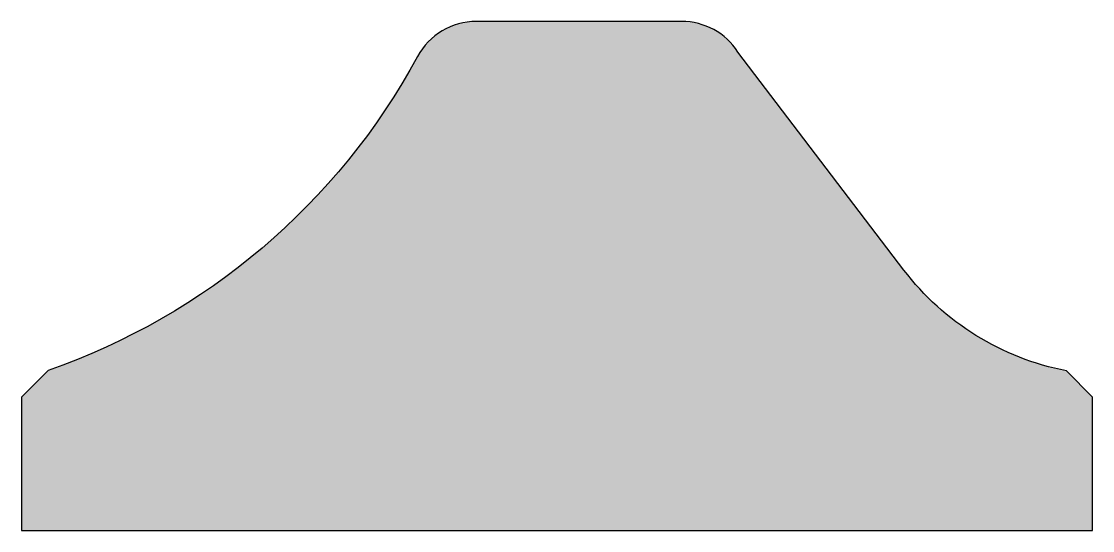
# Model space of a CAD drawing. Header units: metres. Extents: x -0.4 to 0, y 0 to 0.19.
import ezdxf

# ---------------------------------------------------------------- set-up
doc = ezdxf.new("R2010")
doc.units = ezdxf.units.M

msp = doc.modelspace()

# ---------------------------------------------------------------- hatches: boundary and pattern name
msp.add_hatch(color=254).paths.add_polyline_path([(-0.13233, 0.17857, 0.254531), (-0.15332, 0.19), (-0.22993, 0.19, 0.275276), (-0.25191, 0.1769, -0.187229), (-0.38976, 0.05978), (-0.38994, 0.0596), (-0.39969, 0.04984), (-0.39969, 0), (0, 0), (0, 0.04984), (-0.00976, 0.0596, -0.184499), (-0.0704, 0.09723)])

# ---------------------------------------------------------------- linework, layer by layer
msp.add_lwpolyline([(-0.00976, 0.0596, -0.184499), (-0.0704, 0.09723), (-0.13233, 0.17857, 0.254531), (-0.15332, 0.19), (-0.22993, 0.19, 0.275276), (-0.25191, 0.1769, -0.187234), (-0.38976, 0.05978), (-0.39969, 0.04984), (-0.39969, 0), (0, 0), (0, 0.04984)], format="xyb", close=True)

doc.saveas('drawing.dxf')
